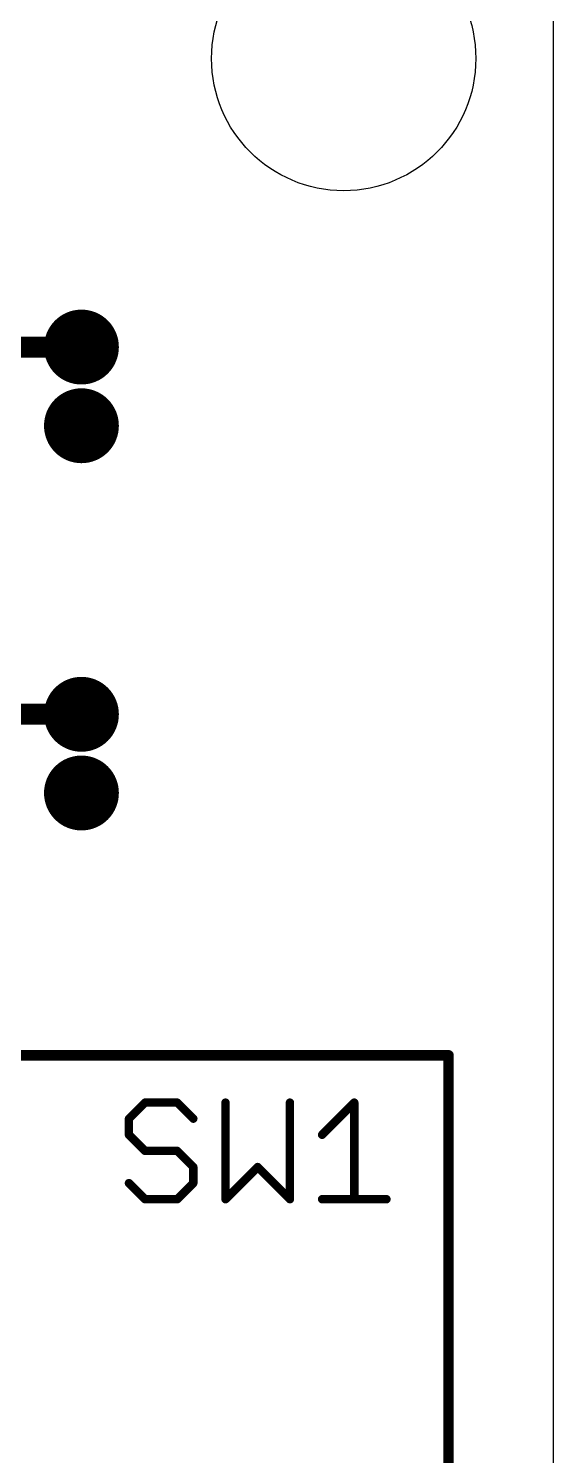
# Model space of a CAD drawing. Extents: x -0.04 to 2.7, y -0.07 to 2.5.
# Drawn here: x 2.45 to 2.7, y 0.909 to 1.589 of the extents above; entities that cross this region are included whole.
import ezdxf

# ---------------------------------------------------------------- set-up
doc = ezdxf.new("R2010")
doc.units = 0
for name, color, linetype in [('16', 175, 'CONTINUOUS'), ('18', 82, 'CONTINUOUS'), ('20', 7, 'CONTINUOUS'), ('21', 253, 'CONTINUOUS'), ('23', 7, 'CONTINUOUS'), ('25', 253, 'CONTINUOUS'), ('44', 253, 'CONTINUOUS')]:
    doc.layers.add(name, color=color, linetype=linetype)

# ---------------------------------------------------------------- blocks, each defined once
blk = doc.blocks.new('ROUNDV')
at = {"const_width": 0.5}
blk.add_lwpolyline([(0, -0.25, 1), (0, 0.25, 1), (0, -0.25)], format="xyb", dxfattribs=at)

msp = doc.modelspace()

# ---------------------------------------------------------------- linework, layer by layer
at = {"layer": '16', "const_width": 0.01}
for points in [[(2.411614, 1.4375), (2.475, 1.4375)], [(2.411614, 1.2625), (2.475, 1.2625)]]:
    msp.add_lwpolyline(points, dxfattribs=at)
at = {"layer": '16', "const_width": 0.005}
for points in [[(2.475, 1.435, 1), (2.475, 1.44)], [(2.475, 1.26, 1), (2.475, 1.265)]]:
    msp.add_lwpolyline(points, format="xyb", dxfattribs=at)
at = {"layer": '20'}
msp.add_line((2.7, 0), (2.7, 2.5), dxfattribs=at)
msp.add_circle((2.6, 1.575), 0.062992, dxfattribs=at)
at = {"layer": '21', "const_width": 0.005}
for points in [[(2.138189, 1.1), (2.65, 1.1)], [(2.65, 1.1), (2.65, 0.588189)]]:
    msp.add_lwpolyline(points, dxfattribs=at)
at = {"layer": '21', "const_width": 0.0025}
for points in [[(2.65125, 1.1, 1), (2.64875, 1.1)], [(2.65, 1.09875, 1), (2.65, 1.10125)]]:
    msp.add_lwpolyline(points, format="xyb", dxfattribs=at)
at = {"layer": '23'}
msp.add_point((2.65, 1.1), dxfattribs=at)
at = {"layer": '25', "const_width": 0.004}
for points in [[(2.505315, 1.077468), (2.497642, 1.069795)], [(2.520661, 1.077468), (2.505315, 1.077468)], [(2.528335, 1.069795), (2.520661, 1.077468)], [(2.543681, 1.077468), (2.543681, 1.031429)], [(2.574374, 1.031429), (2.574374, 1.077468)], [(2.58972, 1.062122), (2.605067, 1.077468)], [(2.605067, 1.077468), (2.605067, 1.031429)], [(2.497642, 1.069795), (2.497642, 1.062122)], [(2.497642, 1.062122), (2.505315, 1.054449)], [(2.505315, 1.054449), (2.520661, 1.054449)], [(2.520661, 1.054449), (2.528335, 1.046775)], [(2.528335, 1.046775), (2.528335, 1.039102)], [(2.543681, 1.031429), (2.559027, 1.046775)], [(2.559027, 1.046775), (2.574374, 1.031429)], [(2.505315, 1.031429), (2.497642, 1.039102)], [(2.528335, 1.039102), (2.520661, 1.031429)], [(2.520661, 1.031429), (2.505315, 1.031429)], [(2.58972, 1.031429), (2.620413, 1.031429)]]:
    msp.add_lwpolyline(points, dxfattribs=at)
at = {"layer": '25', "const_width": 0.002}
for points in [[(2.505315, 1.078468, 1), (2.505315, 1.076468)], [(2.506022, 1.076761, 1), (2.504608, 1.078175)], [(2.521369, 1.078175, 1), (2.519954, 1.076761)], [(2.520661, 1.076468, 1), (2.520661, 1.078468)], [(2.544681, 1.077468, 1), (2.542681, 1.077468)], [(2.575374, 1.077468, 1), (2.573374, 1.077468)], [(2.606067, 1.077468, 1), (2.604067, 1.077468)], [(2.605774, 1.076761, 1), (2.60436, 1.078175)], [(2.498642, 1.069795, 1), (2.496642, 1.069795)], [(2.496935, 1.070502, 1), (2.498349, 1.069088)], [(2.527628, 1.069088, 1), (2.529042, 1.070502)], [(2.498349, 1.062829, 1), (2.496935, 1.061415)], [(2.496642, 1.062122, 1), (2.498642, 1.062122)], [(2.589013, 1.062829, 1), (2.590427, 1.061415)], [(2.505315, 1.055449, 1), (2.505315, 1.053449)], [(2.504608, 1.053742, 1), (2.506022, 1.055156)], [(2.521369, 1.055156, 1), (2.519954, 1.053742)], [(2.520661, 1.053449, 1), (2.520661, 1.055449)], [(2.529335, 1.046775, 1), (2.527335, 1.046775)], [(2.527628, 1.046068, 1), (2.529042, 1.047483)], [(2.559735, 1.047483, 1), (2.55832, 1.046068)], [(2.559735, 1.046068, 1), (2.55832, 1.047483)], [(2.498349, 1.039809, 1), (2.496935, 1.038395)], [(2.529042, 1.038395, 1), (2.527628, 1.039809)], [(2.527335, 1.039102, 1), (2.529335, 1.039102)], [(2.505315, 1.032429, 1), (2.505315, 1.030429)], [(2.504608, 1.030722, 1), (2.506022, 1.032136)], [(2.519954, 1.032136, 1), (2.521369, 1.030722)], [(2.520661, 1.030429, 1), (2.520661, 1.032429)], [(2.542974, 1.032136, 1), (2.544388, 1.030722)], [(2.542681, 1.031429, 1), (2.544681, 1.031429)], [(2.573374, 1.031429, 1), (2.575374, 1.031429)], [(2.573667, 1.030722, 1), (2.575081, 1.032136)], [(2.58972, 1.032429, 1), (2.58972, 1.030429)], [(2.604067, 1.031429, 1), (2.606067, 1.031429)], [(2.620413, 1.030429, 1), (2.620413, 1.032429)]]:
    msp.add_lwpolyline(points, format="xyb", dxfattribs=at)
at = {"layer": '44'}
for centre in [(2.475, 1.4375), (2.475, 1.4), (2.475, 1.2625), (2.475, 1.225)]:
    msp.add_circle(centre, 0.009843, dxfattribs=at)

# ---------------------------------------------------------------- block references
at = {"layer": '18', "xscale": 0.035685, "yscale": 0.035685}
for p in [(2.475, 1.4375), (2.475, 1.4375), (2.475, 1.4), (2.475, 1.4), (2.475, 1.2625), (2.475, 1.2625), (2.475, 1.225), (2.475, 1.225)]:
    msp.add_blockref('ROUNDV', p, dxfattribs=at)

doc.saveas('drawing.dxf')
